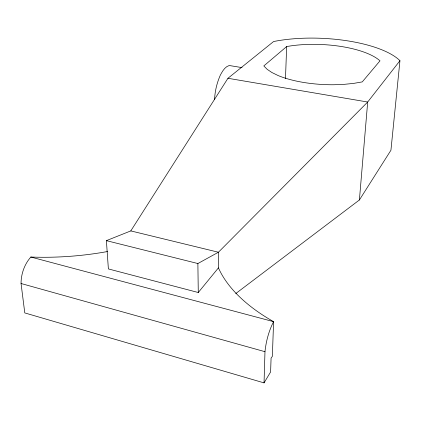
<?xml version="1.0" encoding="UTF-8"?>
<svg xmlns="http://www.w3.org/2000/svg" width="421" height="421" viewBox="0 0 421 421"><rect width="100%" height="100%" fill="white"/><g stroke="black" fill="none" stroke-linecap="round" stroke-linejoin="round"><path stroke-width="0.63" d="M218.436 267.872L198.275 292.516L108.386 268.93L106.387 240.644L130.799 230.908L227.945 78.285L273.587 41.537A83.69 29.06 2.7 0 1 399.95 60.698L367.686 102.019L218.42 252.232L218.436 267.872A182.277 95.562 7.2 0 0 273.587 321.66L272.366 356.345L271.082 358.103L270.603 371.98L264.041 382.884L24.786 312.919L21.05 283.507C21.061 273.924 24.455 264.225 30.844 257.031A161.275 72.37 -4.9 0 0 107.56 251.521M264.041 382.884L264.977 351.693C266.067 341.294 268.798 330.98 273.587 321.66L30.844 257.031M285.475 78.711L286.664 46.563A63.66 22.092 2.7 0 1 379.995 60.834L362.26 81.9L353.545 83.405L344.015 84.363L333.942 84.753A62.982 21.603 2.8 0 1 278.044 75.512L271.882 72.507L267.114 69.281L263.82 65.929L286.664 46.563M214.578 99.498C214.92 91.094 216.962 82.784 220.351 75.096C222.462 71.281 224.746 66.876 229.219 65.508L242.049 67.613M235.76 293.553L359.402 199.97L367.686 102.019L227.945 78.285M399.95 60.698L390.935 150.239L359.402 199.97M106.387 240.644L197.875 263.535L218.42 252.232L130.799 230.908M21.05 283.507L264.977 351.693M197.875 263.535L198.275 292.516"/></g></svg>
